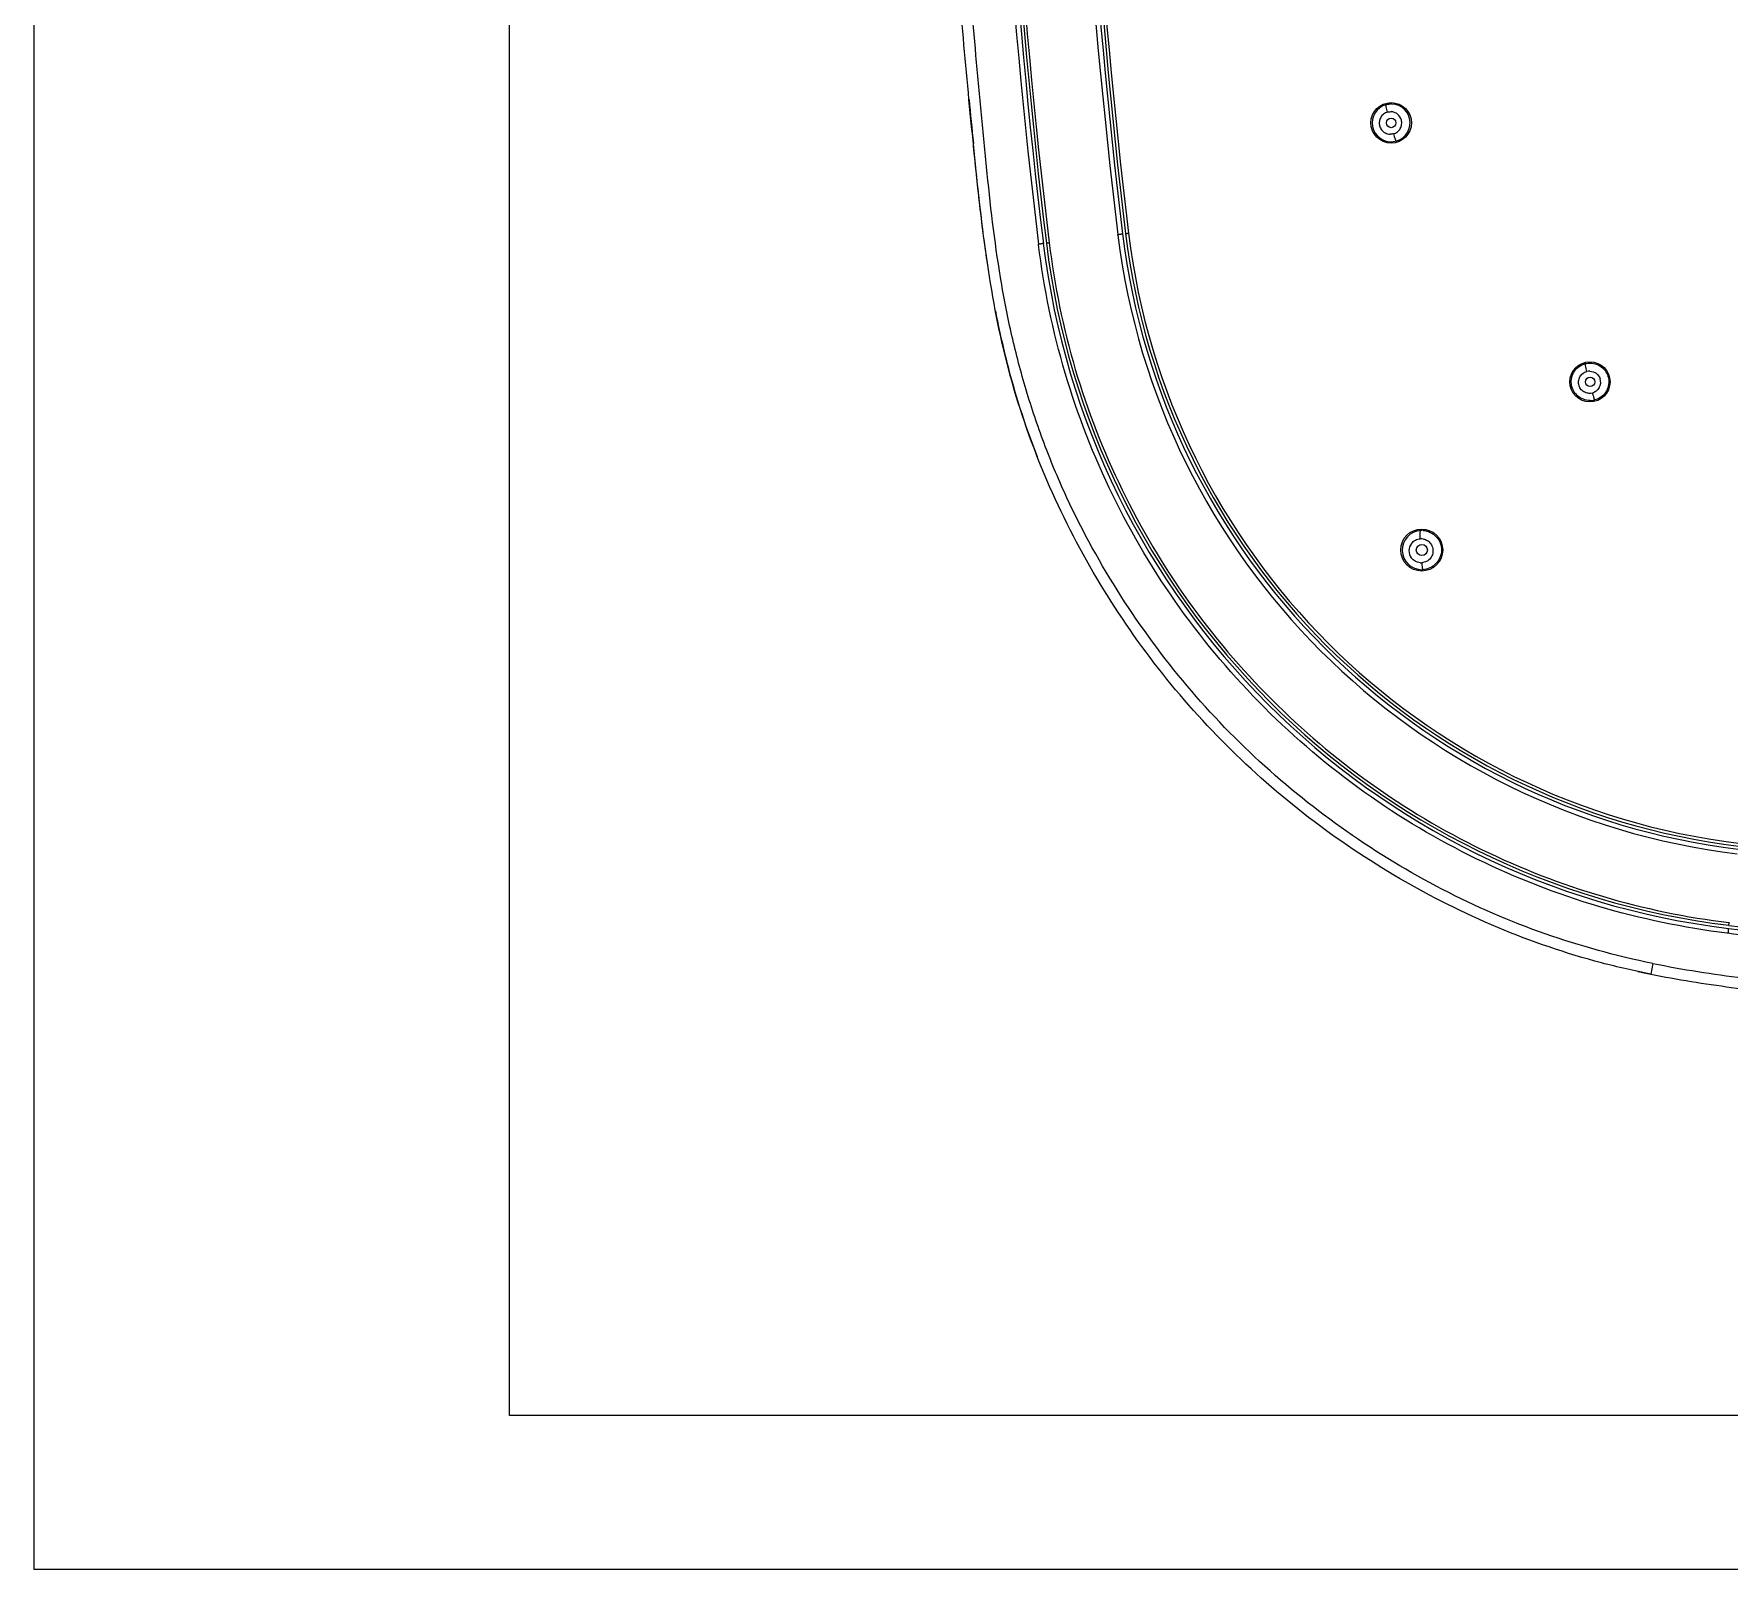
# Model space of a CAD drawing. Extents: x 60834 to 61254, y -28661 to -28364.
# Drawn here: x 60834.5 to 60944.9, y -28661.5 to -28561.4 of the extents above; entities that cross this region are included whole.
import ezdxf

# ---------------------------------------------------------------- set-up
doc = ezdxf.new("R2010")
doc.units = 0
doc.header["$LTSCALE"] = 7
doc.header["$MEASUREMENT"] = 0
doc.layers.get('0').update_dxf_attribs({"color": 2, "linetype": 'CONTINUOUS'})
doc.layers.add('08_ALL_FEATURES', color=7, linetype='CONTINUOUS')
doc.layers.add('TXT', color=4, linetype='CONTINUOUS')

# ---------------------------------------------------------------- blocks, each defined once
blk = doc.blocks.new('BORDER')
for p, q in [((0, 1), (0, 0)), ((0, 0), (1, 0))]:
    blk.add_line(p, q)

msp = doc.modelspace()

# ---------------------------------------------------------------- linework, layer by layer
at = {"layer": '08_ALL_FEATURES', "color": 7, "linetype": 'Continuous'}
for p, q in [((60905.1, -28574.55), (60905.1, -28574.51)), ((60899.93, -28575.18), (60899.92, -28575.14)), ((60944.83, -28620.05), (60944.79, -28620.05)), ((60939.95, -28622.02), (60939.81, -28622.72))]:
    msp.add_line(p, q, dxfattribs=at)
for centre, radius in [((60922.9, -28567.24), 1.32), ((60922.9, -28567.24), 0.314), ((60935.85, -28584.12), 1.31), ((60935.86, -28584.12), 0.305), ((60924.89, -28595.08), 1.37), ((60924.9, -28595.08), 0.363)]:
    msp.add_circle(centre, radius, dxfattribs=at)
for centre, radius, start, end in [((61299.74, -28526.49), 402.45, 173.0622, 186.9378), ((61299.74, -28526.49), 402.25, 173.0622, 186.9378), ((61299.74, -28526.49), 397.25, 173.0622, 186.9378), ((61299.74, -28526.49), 397.05, 173.0622, 186.9378), ((61299.25, -28526.5), 402.28, 179.9981, 186.9446), ((61299.42, -28526.49), 401.75, 179.9995, 186.9431), ((61299.21, -28526.5), 397.03, 179.9973, 186.945), ((61299.46, -28526.49), 396.58, 179.9995, 186.9431), ((61440.22, -28513.53), 547.32, 185.4714, 185.7725), ((60922.9, -28567.24), 1.23, 105.431, 87.7234), ((60922.9, -28567.25), 1.25, 87.6321, 89.7634), ((60951.06, -28568.91), 46.31, 187.0008, 263.048), ((60951.06, -28568.91), 46, 186.9378, 263.0622), ((60951.06, -28568.91), 45.8, 186.9378, 263.0622), ((60904.23, -28561.32), 13.2, 276.3413, 276.7976), ((60951.06, -28568.91), 45.61, 186.9506, 263.0462), ((60896.47, -28546.22), 29.12, 276.8124, 277.1243), ((60951.06, -28568.91), 51.2, 186.9378, 263.0622), ((60951.06, -28568.91), 51, 186.9378, 263.0622), ((60898.48, -28557.14), 18.04, 276.5013, 276.8162), ((60960.64, -28567.39), 64.67, 190.789, 191.347), ((60935.83, -28584.15), 0.73, 88.6168, 104.2416), ((60935.83, -28584.14), 0.724, 331.0238, 17.909), ((60935.83, -28584.14), 0.724, 268.5085, 284.2881), ((60935.86, -28584.11), 1.23, 270.0949, 284.2155), ((60924.9, -28595.08), 1.28, 93.2554, 270.0991), ((60924.85, -28595.13), 0.785, 78.5756, 93.1746), ((60924.89, -28595.04), 1.24, 89.7564, 93.2121), ((60924.89, -28595.06), 1.27, 85.8494, 89.7562), ((60924.84, -28595.13), 0.783, 142.2612, 216.1399), ((60924.84, -28595.13), 0.782, 265.9389, 273.1891), ((60924.9, -28595.11), 1.25, 270.0363, 273.0482), ((60993.49, -28220.24), 402.45, 263.0622, 276.9378), ((60993.49, -28220.24), 402.25, 263.0622, 276.9378), ((60962.72, -28621.48), 17.93, 173.1878, 173.5), ((60974.27, -28623.57), 29.64, 172.8778, 173.1816), ((60951.75, -28563.34), 60.56, 257.8154, 258.6313)]:
    msp.add_arc(centre, radius, start, end, dxfattribs=at)
for points, knots in [([(60939.81, -28622.72), (60938.74, -28622.51), (60933.03, -28621.2), (60923.14, -28617.01), (60911.71, -28608.23), (60902.98, -28596.85), (60897.31, -28583.49), (60895.69, -28569.29), (60894.4, -28555.03), (60893.66, -28540.76), (60893.49, -28531.24), (60893.49, -28526.49)], [0, 0, 0, 0, 0.028029, 0.149526, 0.271022, 0.392518, 0.514015, 0.635511, 0.757007, 0.878504, 1, 1, 1, 1]), ([(60939.95, -28622.02), (60937.57, -28621.54), (60932.87, -28620.25), (60926.17, -28617.34), (60919.92, -28613.56), (60914.22, -28608.98), (60909.19, -28603.69), (60904.91, -28597.76), (60902.01, -28592.41), (60900.16, -28587.91), (60899.02, -28584.44), (60898.1, -28580.91), (60897.19, -28576.14), (60896.64, -28571.31), (60896.18, -28566.47), (60895.73, -28561.64), (60895.23, -28555.59), (60894.76, -28548.32), (60894.43, -28541.05), (60894.23, -28533.77), (60894.19, -28528.91), (60894.18, -28526.49)], [0, 0, 0, 0, 0.062498, 0.125001, 0.187496, 0.249997, 0.312492, 0.374998, 0.437518, 0.468789, 0.500072, 0.531356, 0.562607, 0.625099, 0.656361, 0.687607, 0.750073, 0.81255, 0.875037, 0.93752, 1, 1, 1, 1]), ([(60922.66, -28566.54), (60922.57, -28566.57), (60922.39, -28566.65), (60922.26, -28566.8), (60922.22, -28566.89)], [0, 0, 0, 0, 0.499781, 1, 1, 1, 1]), ([(60922.66, -28566.54), (60922.65, -28566.48), (60922.62, -28566.37), (60922.59, -28566.24), (60922.57, -28566.14), (60922.57, -28566.1), (60922.57, -28566.07), (60922.57, -28566.05), (60922.58, -28566.05)], [0, 0, 0, 0, 0.357529, 0.68808, 0.817199, 0.912487, 0.971949, 1, 1, 1, 1]), ([(60923.57, -28567.06), (60923.53, -28566.91), (60923.39, -28566.7), (60923.12, -28566.55), (60922.96, -28566.52), (60922.89, -28566.51)], [0, 0, 0, 0, 0.497675, 0.748659, 1, 1, 1, 1]), ([(60922.28, -28567.7), (60922.34, -28567.78), (60922.51, -28567.92), (60922.72, -28567.97), (60922.83, -28567.98)], [0, 0, 0, 0, 0.500176, 1, 1, 1, 1]), ([(60923.05, -28567.95), (60923.14, -28567.93), (60923.32, -28567.84), (60923.45, -28567.69), (60923.49, -28567.61)], [0, 0, 0, 0, 0.499772, 1, 1, 1, 1]), ([(60923.49, -28567.61), (60923.54, -28567.53), (60923.6, -28567.34), (60923.59, -28567.15), (60923.57, -28567.06)], [0, 0, 0, 0, 0.499678, 1, 1, 1, 1]), ([(60896.6, -28576.44), (60896.52, -28575.88), (60896.19, -28573.53), (60895.91, -28570.91), (60895.7, -28568.85), (60895.68, -28568.58)], [0, 0, 0, 0, 0.215133, 0.895932, 1, 1, 1, 1]), ([(60923.05, -28567.95), (60923.07, -28568.01), (60923.1, -28568.12), (60923.14, -28568.25), (60923.18, -28568.34), (60923.2, -28568.39), (60923.21, -28568.41), (60923.22, -28568.42), (60923.23, -28568.42)], [0, 0, 0, 0, 0.357284, 0.68828, 0.817583, 0.912904, 0.972229, 1, 1, 1, 1]), ([(60905.1, -28574.51), (60905.13, -28574.51), (60905.18, -28574.5), (60905.25, -28574.49), (60905.3, -28574.48), (60905.34, -28574.48), (60905.37, -28574.48), (60905.38, -28574.47), (60905.4, -28574.47), (60905.4, -28574.47)], [0, 0, 0, 0, 0.346761, 0.528121, 0.693189, 0.825737, 0.921755, 0.980181, 1, 1, 1, 1]), ([(60905.59, -28574.45), (60905.59, -28574.45), (60905.61, -28574.44), (60905.61, -28574.44), (60905.62, -28574.44)], [0, 0, 0, 0, 0.253286, 1, 1, 1, 1]), ([(60905.62, -28574.44), (60905.62, -28574.44), (60905.65, -28574.44), (60905.67, -28574.44), (60905.69, -28574.44)], [0, 0, 0, 0, 0.192766, 1, 1, 1, 1]), ([(60944.79, -28620.05), (60941.97, -28619.7), (60936.37, -28618.54), (60928.39, -28615.43), (60921.01, -28611.06), (60914.48, -28605.51), (60908.93, -28598.98), (60904.55, -28591.61), (60901.44, -28583.62), (60900.27, -28578.01), (60899.93, -28575.18)], [0, 0, 0, 0, 0.124953, 0.249901, 0.374875, 0.499798, 0.624776, 0.749698, 0.874894, 1, 1, 1, 1]), ([(60900.19, -28575.1), (60900.18, -28575.11), (60900.14, -28575.11), (60900.11, -28575.12), (60900.08, -28575.12)], [0, 0, 0, 0, 0.19828, 1, 1, 1, 1]), ([(60900.23, -28575.1), (60900.23, -28575.1), (60900.23, -28575.1), (60900.22, -28575.1), (60900.21, -28575.1), (60900.2, -28575.1), (60900.19, -28575.1)], [0, 0, 0, 0, 0.065132, 0.256571, 0.569761, 1, 1, 1, 1]), ([(60900.43, -28575.07), (60900.43, -28575.08), (60900.44, -28575.07), (60900.46, -28575.07), (60900.49, -28575.07), (60900.51, -28575.07), (60900.52, -28575.06)], [0, 0, 0, 0, 0.064468, 0.255376, 0.569999, 1, 1, 1, 1]), ([(60900.62, -28575.05), (60900.96, -28577.84), (60902.09, -28583.37), (60905.17, -28591.26), (60909.48, -28598.54), (60914.96, -28604.99), (60921.41, -28610.47), (60928.69, -28614.8), (60936.59, -28617.87), (60942.13, -28619.02), (60944.92, -28619.36)], [0, 0, 0, 0, 0.124961, 0.249902, 0.374878, 0.4998, 0.624775, 0.749698, 0.874891, 1, 1, 1, 1]), ([(60897.24, -28580.12), (60897.46, -28581.2), (60898.14, -28584.2), (60899.11, -28587.13), (60899.83, -28588.98)], [0, 0, 0, 0, 0.359648, 1, 1, 1, 1]), ([(60935.86, -28585.34), (60935.71, -28585.34), (60935.41, -28585.28), (60935.03, -28585.05), (60934.75, -28584.7), (60934.57, -28584.14), (60934.75, -28583.36), (60935.27, -28583), (60935.55, -28582.93)], [0, 0, 0, 0, 0.125921, 0.252629, 0.378744, 0.504368, 0.75203, 1, 1, 1, 1]), ([(60935.65, -28583.44), (60935.63, -28583.38), (60935.61, -28583.29), (60935.59, -28583.18), (60935.57, -28583.1), (60935.56, -28583.03), (60935.55, -28582.98), (60935.55, -28582.95), (60935.55, -28582.93), (60935.55, -28582.93)], [0, 0, 0, 0, 0.355638, 0.530825, 0.689274, 0.819958, 0.915906, 0.974693, 1, 1, 1, 1]), ([(60935.86, -28582.89), (60936, -28582.89), (60936.3, -28582.95), (60936.68, -28583.18), (60936.96, -28583.53), (60937.1, -28583.96), (60937.07, -28584.41), (60936.89, -28584.82), (60936.57, -28585.14), (60936.3, -28585.26), (60936.16, -28585.3)], [0, 0, 0, 0, 0.125016, 0.24989, 0.375261, 0.500112, 0.624954, 0.750367, 0.875266, 1, 1, 1, 1]), ([(60935.19, -28583.79), (60935.24, -28583.71), (60935.37, -28583.56), (60935.55, -28583.47), (60935.65, -28583.44)], [0, 0, 0, 0, 0.499935, 1, 1, 1, 1]), ([(60935.85, -28583.42), (60935.99, -28583.43), (60936.29, -28583.52), (60936.47, -28583.78), (60936.52, -28583.92)], [0, 0, 0, 0, 0.499909, 1, 1, 1, 1]), ([(60935.81, -28584.87), (60935.71, -28584.86), (60935.52, -28584.82), (60935.35, -28584.7), (60935.29, -28584.63)], [0, 0, 0, 0, 0.499763, 1, 1, 1, 1]), ([(60936.46, -28584.49), (60936.41, -28584.58), (60936.28, -28584.73), (60936.1, -28584.82), (60936.01, -28584.85)], [0, 0, 0, 0, 0.499925, 1, 1, 1, 1]), ([(60936.01, -28584.85), (60936.02, -28584.9), (60936.05, -28585.01), (60936.09, -28585.14), (60936.12, -28585.22), (60936.13, -28585.26), (60936.15, -28585.29), (60936.15, -28585.3), (60936.16, -28585.3)], [0, 0, 0, 0, 0.36261, 0.693411, 0.82178, 0.916148, 0.974412, 1, 1, 1, 1]), ([(60924.23, -28594.65), (60924.29, -28594.56), (60924.47, -28594.41), (60924.69, -28594.35), (60924.8, -28594.35)], [0, 0, 0, 0, 0.499391, 1, 1, 1, 1]), ([(60924.8, -28594.35), (60924.8, -28594.28), (60924.79, -28594.16), (60924.79, -28594.01), (60924.8, -28593.9), (60924.8, -28593.85), (60924.81, -28593.82), (60924.82, -28593.8), (60924.82, -28593.8)], [0, 0, 0, 0, 0.348574, 0.68212, 0.813988, 0.911259, 0.97161, 1, 1, 1, 1]), ([(60924.98, -28593.8), (60925.14, -28593.81), (60925.46, -28593.9), (60925.99, -28594.28), (60926.31, -28595.09), (60925.97, -28595.9), (60925.44, -28596.27), (60925.12, -28596.35), (60924.96, -28596.36)], [0, 0, 0, 0, 0.126636, 0.253005, 0.501642, 0.748931, 0.874489, 1, 1, 1, 1]), ([(60925, -28594.36), (60925.09, -28594.38), (60925.27, -28594.45), (60925.42, -28594.58), (60925.47, -28594.66)], [0, 0, 0, 0, 0.49998, 1, 1, 1, 1]), ([(60924.79, -28595.91), (60924.68, -28595.9), (60924.45, -28595.83), (60924.28, -28595.68), (60924.21, -28595.59)], [0, 0, 0, 0, 0.499432, 1, 1, 1, 1]), ([(60925.46, -28595.61), (60925.4, -28595.69), (60925.22, -28595.84), (60925, -28595.9), (60924.89, -28595.91)], [0, 0, 0, 0, 0.499446, 1, 1, 1, 1]), ([(60924.89, -28595.91), (60924.89, -28595.96), (60924.9, -28596.07), (60924.92, -28596.19), (60924.93, -28596.28), (60924.94, -28596.32), (60924.95, -28596.34), (60924.96, -28596.36), (60924.96, -28596.36)], [0, 0, 0, 0, 0.363944, 0.690674, 0.8172, 0.910938, 0.97037, 1, 1, 1, 1]), ([(60944.87, -28619.78), (60944.87, -28619.79), (60944.86, -28619.83), (60944.86, -28619.86), (60944.85, -28619.89)], [0, 0, 0, 0, 0.198469, 1, 1, 1, 1]), ([(60944.87, -28619.74), (60944.87, -28619.74), (60944.87, -28619.74), (60944.87, -28619.75), (60944.87, -28619.77), (60944.87, -28619.78), (60944.87, -28619.78)], [0, 0, 0, 0, 0.065245, 0.256829, 0.570034, 1, 1, 1, 1]), ([(60944.9, -28619.54), (60944.9, -28619.54), (60944.9, -28619.53), (60944.9, -28619.52), (60944.9, -28619.49), (60944.91, -28619.47), (60944.91, -28619.45)], [0, 0, 0, 0, 0.064376, 0.255178, 0.569859, 1, 1, 1, 1]), ([(60957, -28621.34), (60954.97, -28621.16), (60950.91, -28620.78), (60946.85, -28620.34), (60944.83, -28620.05)], [0, 0, 0, 0, 0.5, 1, 1, 1, 1]), ([(60939.95, -28622.02), (60941.9, -28622.42), (60944.84, -28622.87), (60948.79, -28623.32), (60951.75, -28623.64), (60954.71, -28623.92), (60958.66, -28624.28), (60965.58, -28624.84), (60975.49, -28625.44), (60987.39, -28625.8), (60999.29, -28625.8), (61011.2, -28625.45), (61023.08, -28624.74), (61030.99, -28624.04), (61034.94, -28623.66)], [0, 0, 0, 0, 0.062491, 0.093764, 0.125027, 0.156277, 0.187521, 0.250011, 0.37501, 0.500006, 0.625003, 0.750002, 0.875001, 1, 1, 1, 1]), ([(60939.81, -28622.72), (60941.56, -28623.07), (60945.07, -28623.62), (60950.35, -28624.2), (60955.63, -28624.72), (60962.67, -28625.34), (60971.48, -28625.94), (60982.07, -28626.37), (60996.21, -28626.58), (61013.88, -28626.17), (61027.98, -28625.06), (61035.01, -28624.35)], [0, 0, 0, 0, 0.055866, 0.111568, 0.167103, 0.22262, 0.333628, 0.444646, 0.555741, 0.778014, 1, 1, 1, 1])]:
    msp.add_open_spline(points, degree=3, knots=knots, dxfattribs=at)
for points in [[(60922.58, -28566.05), (60922.68, -28566.02), (60922.79, -28566), (60922.91, -28566)], [(60922.66, -28566.54), (60922.73, -28566.52), (60922.81, -28566.51), (60922.89, -28566.51)], [(60922.13, -28567.15), (60922.12, -28567.25), (60922.12, -28567.34), (60922.15, -28567.44)], [(60922.22, -28566.89), (60922.17, -28566.97), (60922.14, -28567.06), (60922.13, -28567.15)], [(60922.15, -28567.44), (60922.17, -28567.53), (60922.22, -28567.62), (60922.28, -28567.7)], [(60923.05, -28567.95), (60922.98, -28567.97), (60922.9, -28567.98), (60922.83, -28567.98)], [(60935.55, -28582.93), (60935.65, -28582.91), (60935.76, -28582.89), (60935.86, -28582.89)], [(60935.14, -28584.37), (60935.11, -28584.28), (60935.1, -28584.18), (60935.11, -28584.08)], [(60935.11, -28584.08), (60935.12, -28583.98), (60935.15, -28583.88), (60935.19, -28583.79)], [(60935.29, -28584.63), (60935.22, -28584.55), (60935.17, -28584.47), (60935.14, -28584.37)], [(60925.61, -28595.3), (60925.58, -28595.41), (60925.53, -28595.52), (60925.46, -28595.61)], [(60925.47, -28594.66), (60925.54, -28594.75), (60925.59, -28594.86), (60925.61, -28594.97)], [(60925.61, -28594.97), (60925.63, -28595.08), (60925.63, -28595.2), (60925.61, -28595.3)]]:
    msp.add_open_spline(points, degree=3, dxfattribs=at)
at = {"layer": 'TXT'}
for p, q in [((60865.46, -28651.49), (60865.46, -28377.49)), ((61243.46, -28651.49), (60865.46, -28651.49))]:
    msp.add_line(p, q, dxfattribs=at)

# ---------------------------------------------------------------- block references
at = {"xscale": 420, "yscale": 297, "zscale": 420}
msp.add_blockref('BORDER', (60834.46, -28661.49), dxfattribs=at)

doc.saveas('drawing.dxf')
